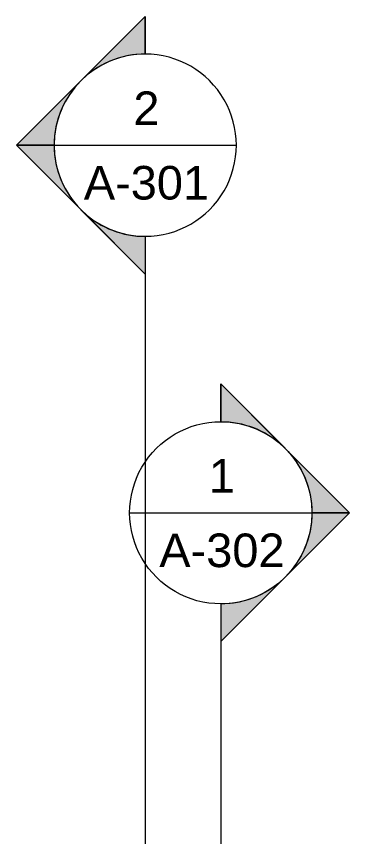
# Model space of a CAD drawing. Header units: inches. Extents: x -27425 to 3657, y -265 to 853.
# Drawn here: x -4046.6 to -3871, y 420.8 to 853 of the extents above; entities that cross this region are included whole.
import ezdxf

# ---------------------------------------------------------------- set-up
doc = ezdxf.new("R2010")
doc.units = ezdxf.units.IN
doc.header["$MEASUREMENT"] = 0
doc.layers.add('G-ANNO-SYMB', color=111, linetype='Continuous', lineweight=9)
doc.styles.add('Arial_2', font='arial.ttf', dxfattribs={"height": 17.70359281437124})

# ---------------------------------------------------------------- blocks, each defined once
blk = doc.blocks.new('Section - Section Head - Filled-1526-Section 8')
at = {"layer": 'G-ANNO-SYMB'}
h = blk.add_hatch(color=256, dxfattribs=at)
edge = h.paths.add_edge_path(flags=0)
edge.add_arc((-25390.89967381899, 593.1570754422742), 48.06247118192713, 89.99999999999989, 132.0783950246226, ccw=False)
edge.add_line((-25390.89967381899, 641.2195466242014), (-25390.89967381899, 661.0393264361825))
edge.add_line((-25390.89967381899, 661.0393264361825), (-25423.10858453226, 628.8304157229086))
h = blk.add_hatch(color=256, dxfattribs=at)
edge = h.paths.add_edge_path(flags=0)
edge.add_line((-25424.84079931594, 627.0982009392283), (-25458.78192481289, 593.1570754422742))
edge.add_line((-25458.78192481289, 593.1570754422742), (-25438.89967381899, 593.157075442274))
edge.add_arc((-25390.89967381899, 593.1570754422735), 48.00000000000296, 135, 179.9999999999995, ccw=False)
h = blk.add_hatch(color=256, dxfattribs=at)
edge = h.paths.add_edge_path(flags=0)
edge.add_arc((-25390.89967381899, 593.157075442274), 47.99999999999977, 180.0000000000001, 224.9999999999984, ccw=False)
edge.add_line((-25438.89967381899, 593.1570754422742), (-25458.78192481289, 593.1570754422743))
edge.add_line((-25458.78192481289, 593.1570754422743), (-25424.84079931594, 559.21594994532))
h = blk.add_hatch(color=256, dxfattribs=at)
edge = h.paths.add_edge_path(flags=0)
edge.add_line((-25423.10858453226, 557.4837351616393), (-25390.89967381899, 525.2748244483652))
edge.add_line((-25390.89967381899, 525.2748244483652), (-25390.89967381899, 545.0946042603463))
edge.add_arc((-25390.89967381899, 593.1570754422737), 48.06247118192778, 227.9216049753765, 270, ccw=False)
for p, q in [((-25458.78192481289, 593.1570754422743), (-25390.89967381899, 661.0393264361825)), ((-25423.10858453226, 628.8304157229086), (-25390.89967381899, 661.0393264361825)), ((-25390.89967381899, 641.157075442274), (-25390.89967381899, 661.0393264361825)), ((-25390.89967381899, 661.0393264361825), (-25390.89967381899, 641.2195466242014)), ((-25458.78192481289, 593.1570754422742), (-25424.84079931594, 627.0982009392283)), ((-25458.78192481289, 593.1570754422743), (-25390.89967381899, 525.2748244483656)), ((-25438.89967381899, 593.157075442274), (-25458.78192481289, 593.1570754422742)), ((-25424.84079931594, 559.21594994532), (-25458.78192481289, 593.1570754422743)), ((-25458.78192481289, 593.1570754422743), (-25438.89967381899, 593.1570754422742)), ((-25390.89967381899, 525.2748244483652), (-25423.10858453226, 557.4837351616393)), ((-25390.89967381899, 545.157075442274), (-25390.89967381899, 525.2748244483656)), ((-25390.89967381899, 545.0946042603463), (-25390.89967381899, 525.2748244483652))]:
    blk.add_line(p, q, dxfattribs=at)
for centre, radius, start, end in [((-25390.89967381899, 593.157075442274), 47.99999999999989, 89.99999999999987, 269.9999999999995), ((-25390.89967381899, 593.1570754422742), 48.06247118192713, 89.99999999999953, 132.0783950246223), ((-25390.89967381899, 593.157075442274), 47.99999999999989, 269.9999999999995, 89.99999999999987), ((-25390.89967381899, 593.1570754422735), 48.00000000000296, 134.9999999999997, 179.9999999999992), ((-25390.89967381899, 593.157075442274), 47.99999999999977, 179.9999999999997, 224.999999999998), ((-25390.89967381899, 593.1570754422737), 48.06247118192778, 227.9216049753762, 269.9999999999996)]:
    blk.add_arc(centre, radius, start, end, dxfattribs=at)

msp = doc.modelspace()

# ---------------------------------------------------------------- linework, layer by layer
at = {"layer": 'G-ANNO-SYMB'}
for p, q in [((-4026.684008048182, 785.1570754422739), (-3930.684008048182, 785.1570754422739)), ((-3978.6840080482, 737.1570754422745), (-3978.6840080482, -54.81696767603199)), ((-3986.915833866686, 591.4451342015392), (-3890.915833866686, 591.4451342015392)), ((-3938.9158338667, 543.4451342015396), (-3938.9158338667, -246.816967676032))]:
    msp.add_line(p, q, dxfattribs=at)

# ---------------------------------------------------------------- block references
msp.add_blockref('Section - Section Head - Filled-1526-Section 8', (21412.21566577082, 191.9999999999997), dxfattribs=at)
at = {"layer": 'G-ANNO-SYMB', "extrusion": (0, 0, -1)}
msp.add_blockref('Section - Section Head - Filled-1526-Section 8', (29329.81550768569, -1.711941240409951), dxfattribs=at)

# ---------------------------------------------------------------- texts
at = {"layer": 'G-ANNO-SYMB', "char_height": 17.70359281437124, "attachment_point": 2, "line_spacing_factor": 0.9385317878468563, "style": 'Arial_2'}
for s, insert, width in [('2', (-3978.069268086307, 813.4953245809786), 16.41599999999998), ('A-301', (-3978.069268086309, 774.222836202313), 78.62399999999991), ('1', (-3938.301093904811, 619.7833833402439), 16.41599999999998), ('A-302', (-3938.301093904809, 580.5108949615783), 78.62399999999991)]:
    msp.add_mtext(s, dxfattribs=dict(at, insert=insert, width=width))

doc.saveas('drawing.dxf')
